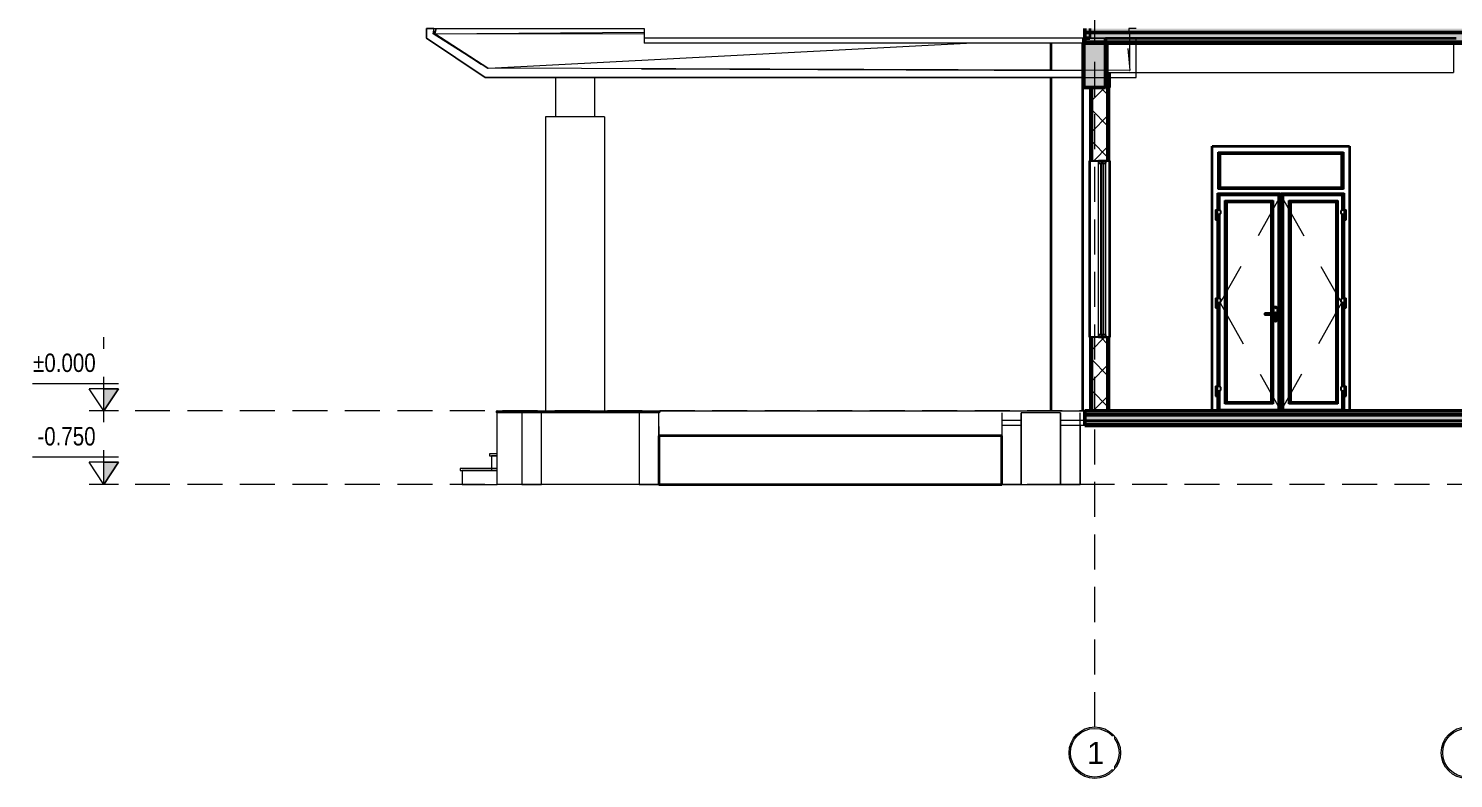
# Model space of a CAD drawing. Header units: millimetres. Extents: x -10459 to 43935, y -3751 to 20306.
# Drawn here: x -10336 to 4212, y -3751 to 3900 of the extents above; entities that cross this region are included whole.
import ezdxf

# ---------------------------------------------------------------- set-up
doc = ezdxf.new("R2010")
doc.units = ezdxf.units.MM
doc.linetypes.add('Centre', pattern=[2381.25, 476.25, -357.1875, 1190.625, -357.1875])
doc.linetypes.add('Hidden', pattern=[535.78125, 357.1875, -178.59375])
for name, color, linetype, lineweight in [('A-DOOR', 31, 'Continuous', 25), ('A-FLOR', 192, 'Continuous', 18), ('A-FLOR-LEVL', 51, 'Continuous', 9), ('A-FLOR-MCUT', 51, 'Continuous', 50), ('A-FLOR-PATT', 8, 'Continuous', 50), ('A-GENM', 13, 'Continuous', 18), ('A-GLAZ', 151, 'Continuous', 25), ('A-WALL', 113, 'Continuous', 35), ('A-WALL-PATT', 111, 'Continuous', 25), ('G-IMPT', 8, 'Continuous', 18), ('S-BEAM', 12, 'Continuous', 18), ('S-COLS', 52, 'Continuous', 35), ('S-FNDN', 32, 'Continuous', 18), ('S-GRID', 1, 'Continuous', 9), ('S-GRID-IDEN', 1, 'Continuous', 9)]:
    doc.layers.add(name, color=color, linetype=linetype, lineweight=lineweight)
doc.styles.add('Arial', font='arial.ttf', dxfattribs={"width": 0.8, "height": 187.5})
doc.styles.add('Arial_1', font='arial.ttf', dxfattribs={"height": 225})
pattern_1 = [(0, (3970.77, 5345.385), (304.8, 76.2), [25.146, -203.454, 25.146, -203.454, -1219.2]), (0, (3970.77, 5345.385), (304.8, 76.2), [-457.2, 25.146, -432.054, 25.146, -203.454, -533.4]), (0, (3970.77, 5345.385), (304.8, 76.2), [-1143, 25.146, -127.254, 25.146, -355.854]), (120, (4085.07, 5383.485), (-218.3911, 225.8645), [25.146, -203.454, 25.146, -203.454, -1219.2]), (120, (4085.07, 5383.485), (-218.3911, 225.8645), [-457.2, 25.146, -432.054, 25.146, -203.454, -533.4]), (120, (4085.07, 5383.485), (-218.3911, 225.8645), [-1143, 25.146, -127.254, 25.146, -355.854]), (240, (4123.17, 5535.885), (-86.4089, -302.0645), [25.146, -203.454, 25.146, -203.454, -1219.2]), (240, (4123.17, 5535.885), (-86.4089, -302.0645), [-457.2, 25.146, -432.054, 25.146, -203.454, -533.4]), (240, (4123.17, 5535.885), (-86.4089, -302.0645), [-1143, 25.146, -127.254, 25.146, -355.854])]

# ---------------------------------------------------------------- blocks, each defined once
blk = doc.blocks.new('CỬA 2 CÁNH EROWINDOW_có ô chết_ - D2_1400x2200-2413861-MẶT CẮT 1-1')
at = {"layer": 'A-DOOR'}
for p, q in [((1811, 2639), (3089, 2639)), ((1811, 2261), (1811, 2639)), ((1811, 2261), (1811, 2639)), ((1811, 2639), (3089, 2639)), ((1821, 2629), (1831, 2619)), ((1821, 2629), (1821, 2271)), ((3079, 2629), (1821, 2629)), ((3069, 2619), (1831, 2619)), ((1831, 2619), (1831, 2281)), ((3079, 2629), (3069, 2619)), ((3069, 2281), (3069, 2619)), ((3079, 2271), (3079, 2629)), ((3089, 2639), (3089, 2261)), ((3089, 2639), (3089, 2261)), ((1813, 2210), (1803, 2220)), ((1803, 2050), (1803, 2220)), ((1803, 2220), (2446, 2220)), ((3089, 2261), (1811, 2261)), ((3089, 2261), (1811, 2261)), ((2436, 2210), (1813, 2210)), ((1813, 2050), (1813, 2210)), ((1821, 2271), (1831, 2281)), ((1821, 2271), (3079, 2271)), ((1823, 2050), (1823, 2200)), ((1823, 2200), (2426, 2200)), ((2426, 2200), (1823, 2200)), ((1823, 2200), (1823, 2050)), ((1831, 2281), (3069, 2281)), ((2426, 2200), (2426, 15)), ((2426, 15), (2426, 2200)), ((2436, 2210), (2446, 2220)), ((2436, 15), (2436, 2210)), ((2446, 2220), (2446, 15)), ((2446, 2200), (2454, 2200)), ((2446, 2200), (2454, 2200)), ((2464, 2210), (2454, 2220)), ((2454, 15), (2454, 2220)), ((2454, 2220), (3097, 2220)), ((3087, 2210), (2464, 2210)), ((2464, 15), (2464, 2210)), ((2474, 15), (2474, 2200)), ((2474, 2200), (3077, 2200)), ((2474, 2200), (2474, 15)), ((3077, 2200), (2474, 2200)), ((3069, 2281), (3079, 2271)), ((3077, 2200), (3077, 2050)), ((3077, 2050), (3077, 2200)), ((3087, 2210), (3097, 2220)), ((3087, 2050), (3087, 2210)), ((3097, 2220), (3097, 2050)), ((1783, 2050), (1823, 2050)), ((1783, 2050), (1783, 2002)), ((1803, 2002), (1803, 2050)), ((1833, 2040), (1833, 2012)), ((1879, 2144), (2370, 2144)), ((1879, 71), (1879, 2144)), ((1879, 71), (1879, 2144)), ((1879, 2144), (2370, 2144)), ((1889, 2134), (1899, 2124)), ((2360, 2134), (1889, 2134)), ((1889, 2134), (1889, 81)), ((2350, 2124), (1899, 2124)), ((1899, 2124), (1899, 91)), ((2350, 2124), (2360, 2134)), ((2350, 995), (2350, 2124)), ((2360, 995), (2360, 2134)), ((2370, 2144), (2370, 1000)), ((2370, 2144), (2370, 1000)), ((2530, 2144), (3033, 2144)), ((2530, 71), (2530, 2144)), ((2530, 2144), (3033, 2144)), ((2530, 71), (2530, 2144)), ((2540, 2134), (2550, 2124)), ((3023, 2134), (2540, 2134)), ((2540, 2134), (2540, 81)), ((3013, 2124), (2550, 2124)), ((2550, 2124), (2550, 91)), ((3013, 2124), (3023, 2134)), ((3013, 91), (3013, 2124)), ((3023, 81), (3023, 2134)), ((3033, 2144), (3033, 71)), ((3033, 2144), (3033, 71)), ((3067, 2012), (3067, 2040)), ((3077, 2050), (3117, 2050)), ((3097, 2050), (3097, 2002)), ((3117, 2002), (3117, 2050)), ((1823, 2002), (1783, 2002)), ((1783, 1998), (1783, 1950)), ((1783, 1998), (1803, 1998)), ((1783, 1950), (1803, 1950)), ((1785, 2002), (1785, 1998)), ((1800, 1998), (1800, 2002)), ((1803, 1150), (1803, 2002)), ((1803, 1950), (1803, 1998)), ((1813, 1150), (1813, 2002)), ((1823, 1150), (1823, 2002)), ((1823, 2002), (1823, 1150)), ((3117, 2002), (3077, 2002)), ((3077, 2002), (3077, 1150)), ((3077, 1150), (3077, 2002)), ((3087, 1150), (3087, 2002)), ((3097, 2002), (3097, 1150)), ((3097, 1998), (3097, 1950)), ((3097, 1998), (3117, 1998)), ((3097, 1950), (3117, 1950)), ((3099, 2002), (3099, 1998)), ((3114, 1998), (3114, 2002)), ((3117, 1950), (3117, 1998)), ((1783, 1150), (1823, 1150)), ((1783, 1150), (1783, 1102)), ((1823, 1102), (1783, 1102)), ((1783, 1098), (1783, 1050)), ((1783, 1098), (1803, 1098)), ((1783, 1050), (1803, 1050)), ((1785, 1102), (1785, 1098)), ((1800, 1098), (1800, 1102)), ((1803, 1102), (1803, 1150)), ((1803, 250), (1803, 1102)), ((1803, 1050), (1803, 1098)), ((1813, 250), (1813, 1102)), ((1823, 250), (1823, 1102)), ((1823, 1102), (1823, 250)), ((1833, 1140), (1833, 1112)), ((2376, 1042), (2376, 1000)), ((2416, 932), (2416, 1042)), ((3067, 1112), (3067, 1140)), ((3077, 1150), (3117, 1150)), ((3117, 1102), (3077, 1102)), ((3077, 1102), (3077, 250)), ((3077, 250), (3077, 1102)), ((3087, 250), (3087, 1102)), ((3097, 1150), (3097, 1102)), ((3097, 1102), (3097, 250)), ((3097, 1098), (3097, 1050)), ((3097, 1098), (3117, 1098)), ((3097, 1050), (3117, 1050)), ((3099, 1102), (3099, 1098)), ((3114, 1098), (3114, 1102)), ((3117, 1102), (3117, 1150)), ((3117, 1050), (3117, 1098)), ((2360, 995), (2290, 995)), ((2361, 991), (2290, 991)), ((2290, 983), (2361, 983)), ((2290, 979), (2360, 979)), ((2350, 91), (2350, 979)), ((2370, 1000), (2360, 995)), ((2360, 979), (2370, 974)), ((2360, 81), (2360, 979)), ((2371, 996), (2361, 991)), ((2361, 983), (2371, 978)), ((2396, 1000), (2370, 1000)), ((2370, 974), (2396, 974)), ((2370, 974), (2370, 71)), ((2370, 974), (2370, 71)), ((2396, 996), (2371, 996)), ((2371, 978), (2396, 978)), ((2376, 974), (2376, 932)), ((2391, 947), (2391, 958)), ((2393, 960), (2398, 960)), ((2393, 940), (2393, 945)), ((2393, 945), (2393, 940)), ((2398, 945), (2398, 940)), ((2398, 940), (2398, 945)), ((2400, 958), (2400, 947)), ((1783, 250), (1823, 250)), ((1783, 250), (1783, 202)), ((1823, 202), (1783, 202)), ((1783, 198), (1783, 150)), ((1783, 198), (1803, 198)), ((1783, 150), (1803, 150)), ((1785, 202), (1785, 198)), ((1800, 198), (1800, 202)), ((1803, 202), (1803, 250)), ((1803, 15), (1803, 202)), ((1803, 150), (1803, 198)), ((1813, 15), (1813, 202)), ((1823, 15), (1823, 202)), ((1823, 202), (1823, 15)), ((1833, 240), (1833, 212)), ((3067, 212), (3067, 240)), ((3077, 250), (3117, 250)), ((3117, 202), (3077, 202)), ((3077, 202), (3077, 15)), ((3077, 15), (3077, 202)), ((3087, 15), (3087, 202)), ((3097, 250), (3097, 202)), ((3097, 202), (3097, 15)), ((3097, 198), (3097, 150)), ((3097, 198), (3117, 198)), ((3097, 150), (3117, 150)), ((3099, 202), (3099, 198)), ((3114, 198), (3114, 202)), ((3117, 202), (3117, 250)), ((3117, 150), (3117, 198)), ((1813, 15), (1803, 15)), ((1811, 0), (1811, 15)), ((1823, 15), (1813, 15)), ((1823, 15), (2426, 15)), ((1831, 0), (1831, 15)), ((2370, 71), (1879, 71)), ((2370, 71), (1879, 71)), ((1889, 81), (1899, 91)), ((1889, 81), (2360, 81)), ((1899, 91), (2350, 91)), ((2360, 81), (2350, 91)), ((2426, 15), (2436, 15)), ((2446, 15), (2436, 15)), ((2454, 15), (2446, 15)), ((2464, 15), (2454, 15)), ((2474, 15), (2464, 15)), ((2474, 15), (3077, 15)), ((3033, 71), (2530, 71)), ((3033, 71), (2530, 71)), ((2540, 81), (2550, 91)), ((2540, 81), (3023, 81)), ((2550, 91), (3013, 91)), ((3023, 81), (3013, 91)), ((3069, 0), (3069, 15)), ((3077, 15), (3087, 15)), ((3097, 15), (3087, 15)), ((3089, 15), (3089, 0))]:
    blk.add_line(p, q, dxfattribs=at)
at = {"layer": 'A-DOOR', "linetype": 'Centre', "lineweight": 18}
for p, q in [((2450, 2200), (1831, 1100)), ((2450, 2200), (3069, 1100)), ((1831, 1100), (2450, 0)), ((3069, 1100), (2450, 0))]:
    blk.add_line(p, q, dxfattribs=at)
at = {"layer": 'A-DOOR', "flags": 128}
for points in [[(2290, 995), (2290, 995), (2289, 995), (2289, 995), (2289, 995), (2288, 995), (2288, 995), (2288, 995), (2287, 994), (2287, 994), (2287, 994), (2287, 994), (2286, 994), (2286, 994), (2286, 994), (2285, 993), (2285, 993), (2285, 993), (2285, 993), (2284, 993), (2284, 992), (2284, 992), (2284, 992), (2284, 992), (2283, 991), (2283, 991), (2283, 991), (2283, 991), (2283, 990), (2283, 990), (2282, 990), (2282, 989), (2282, 989), (2282, 989), (2282, 989), (2282, 988), (2282, 988), (2282, 988), (2282, 987), (2282, 987), (2282, 987), (2282, 986), (2282, 986), (2282, 986), (2282, 985), (2282, 985), (2282, 985), (2282, 984), (2282, 984), (2283, 984), (2283, 984), (2283, 983), (2283, 983), (2283, 983), (2283, 982), (2283, 982), (2284, 982), (2284, 982), (2284, 981), (2284, 981), (2285, 981), (2285, 981), (2285, 981), (2285, 980), (2286, 980), (2286, 980), (2286, 980), (2286, 980), (2287, 980), (2287, 979), (2287, 979), (2288, 979), (2288, 979), (2288, 979), (2288, 979), (2289, 979), (2289, 979), (2289, 979), (2290, 979), (2290, 979)], [(2396, 974), (2396, 974), (2397, 974), (2397, 974), (2398, 974), (2399, 974), (2399, 974), (2400, 974), (2400, 975), (2400, 975), (2401, 975), (2401, 975), (2402, 975), (2402, 976), (2403, 976), (2403, 976), (2404, 976), (2404, 977), (2404, 977), (2405, 977), (2405, 978), (2406, 978), (2406, 979), (2406, 979), (2407, 979), (2407, 980), (2407, 980), (2407, 981), (2408, 981), (2408, 982), (2408, 982), (2408, 983), (2408, 983), (2409, 984), (2409, 984), (2409, 985), (2409, 985), (2409, 986), (2409, 986), (2409, 987), (2409, 987), (2409, 988), (2409, 988), (2409, 989), (2409, 989), (2409, 990), (2408, 990), (2408, 991), (2408, 991), (2408, 992), (2408, 992), (2408, 993), (2407, 993), (2407, 994), (2407, 994), (2406, 995), (2406, 995), (2406, 995), (2405, 996), (2405, 996), (2405, 996), (2404, 997), (2404, 997), (2403, 997), (2403, 998), (2403, 998), (2402, 998), (2402, 998), (2401, 999), (2401, 999), (2400, 999), (2400, 999), (2399, 999), (2399, 1000), (2398, 1000), (2398, 1000), (2397, 1000), (2397, 1000), (2396, 1000), (2396, 1000)]]:
    blk.add_lwpolyline(points, dxfattribs=at)
at = {"layer": 'A-DOOR'}
for centre, radius, start, end in [((1823, 2040), 10, 360, 90), ((1823, 2040), 10, 30, 90), ((3077, 2040), 10, 90, 180), ((3077, 2040), 10, 150, 180), ((1823, 2012), 10, 270, 0), ((1823, 2012), 10, 270, 300), ((1823, 2012), 10, 315, 345), ((3077, 2012), 10, 180, 270), ((3077, 2012), 10, 195, 225), ((1823, 1140), 10, 0, 90), ((1823, 1140), 10, 30, 90), ((1823, 1112), 10, 270, 0), ((1823, 1112), 10, 270, 300), ((1823, 1112), 10, 315, 345), ((2396, 1042), 20, 0, 180), ((2396, 1050), 3, 360, 180), ((2396, 1050), 3, 180, 360), ((3077, 1140), 10, 90, 180), ((3077, 1140), 10, 150, 180), ((3077, 1112), 10, 180, 270), ((3077, 1112), 10, 195, 225), ((2290, 987), 3.66, 90, 270), ((2396, 932), 20, 180, 360), ((2396, 987), 15, 360, 120.3216), ((2396, 987), 15, 239.6784, 0), ((2396, 987), 15, 105, 110.0431), ((2396, 987), 15, 249.9569, 255), ((2393, 958), 2.04, 90, 180), ((2393, 947), 1.99, 180, 268.9596), ((2393, 947), 1.99, 224.4798, 268.9596), ((2396, 987), 3.02, 0, 180), ((2396, 987), 3.02, 135, 150), ((2396, 987), 3.02, 180, 0), ((2396, 987), 3.02, 210, 225), ((2396, 940), 2.5, 180, 0), ((2396, 925), 3, 0, 180), ((2396, 925), 3, 180, 0), ((2396, 987), 15, 90, 95.2302), ((2396, 987), 15, 264.7698, 270), ((2396, 987), 8.66, 270, 90), ((2396, 987), 15, 75, 80.3895), ((2396, 987), 15, 279.6105, 285), ((2398, 958), 2.04, 0, 90), ((2398, 947), 1.99, 271.0404, 0), ((2398, 947), 1.99, 271.0404, 315.5202), ((2396, 987), 15, 60, 65.5028), ((2396, 987), 15, 294.4972, 300), ((2396, 987), 15, 45, 50.5307), ((2396, 987), 15, 309.4693, 315), ((1823, 240), 10, 0, 90), ((1823, 240), 10, 30, 90), ((1823, 212), 10, 270, 0), ((1823, 212), 10, 270, 300), ((1823, 212), 10, 315, 345), ((3077, 240), 10, 90, 180), ((3077, 240), 10, 150, 180), ((3077, 212), 10, 180, 270), ((3077, 212), 10, 195, 225)]:
    blk.add_arc(centre, radius, start, end, dxfattribs=at)
for points in [[(2361, 991), (2361, 991), (2361, 992), (2361, 993), (2360, 994), (2360, 995), (2360, 995)], [(2361, 983), (2361, 983), (2361, 982), (2361, 981), (2360, 979), (2360, 979), (2360, 979)], [(2371, 996), (2371, 996), (2371, 997), (2371, 998), (2370, 999), (2370, 1000), (2370, 1000)], [(2371, 978), (2371, 978), (2371, 977), (2371, 976), (2370, 974), (2370, 974), (2370, 974)]]:
    blk.add_open_spline(points, degree=3, knots=[0, 0, 0, 0, 0.166667, 0.333333, 0.666667, 1, 1, 1, 1], dxfattribs=at)
blk = doc.blocks.new('M_Concrete-Rectangular-Column - COT250X400-2391830-MẶT CẮT 1-1')
at = {"layer": 'S-COLS'}
for p, q in [((425, 3750), (425, 3475)), ((675, 3750), (675, 3474)), ((425, 3473), (425, 0)), ((675, 3472), (675, 3300))]:
    blk.add_line(p, q, dxfattribs=at)
blk = doc.blocks.new('CUA SO 2 CANH NHOM KINH O O THOANG - S1_1500x1800-2404854-MẶT CẮT 1-1')
at = {"layer": 'A-GLAZ'}
for p, q in [((587, 2550), (587, 2525)), ((663, 2550), (587, 2550)), ((587, 2525), (663, 2525)), ((612.5, 2525), (612.5, 775)), ((637.5, 2525), (612.5, 2525)), ((637.5, 775), (637.5, 2525)), ((663, 2525), (663, 2550)), ((587, 775), (587, 750)), ((663, 775), (587, 775)), ((587, 750), (663, 750)), ((612.5, 775), (637.5, 775)), ((663, 750), (663, 775))]:
    blk.add_line(p, q, dxfattribs=at)
at = {"layer": 'A-GLAZ', "lineweight": 18}
for p, q in [((587, 775), (587, 2525)), ((663, 775), (663, 2525))]:
    blk.add_line(p, q, dxfattribs=at)
blk = doc.blocks.new('Mat_Tien_3dsMax - Sync_3dsMax_To_Revit-2401403-MẶT CẮT 1-1')
at = {"layer": 'A-GENM'}
for p, q in [((-6197, 3900), (-6274, 3900)), ((-6274, 3900), (-6274, 3800)), ((-6274, 3800), (-5674, 3400)), ((-6205, 3845), (-6199, 3888)), ((-5716, 3538), (-6205, 3845)), ((-6199, 3888), (-6197, 3900)), ((897, 3900), (897, 3878)), ((974, 3900), (897, 3900)), ((897, 3878), (904, 3829)), ((904, 3829), (905, 3513)), ((974, 3450), (974, 3800)), ((-5651, 3495), (-5716, 3538)), ((116, 3476), (-5651, 3495)), ((905, 3513), (909, 3473)), ((-5674, 3400), (974, 3400)), ((909, 3473), (116, 3476)), ((974, 3400), (974, 3450)), ((-5300, -20), (-5300, -750)), ((-5100, -750), (-5100, -20)), ((-4100, -20), (-4100, -750)), ((-3900, -750), (-3900, -20)), ((-400, -20), (-400, -750)), ((-200, -750), (-200, -20)), ((200, -20), (200, -750)), ((400, -750), (400, -20)), ((-5300, -750), (-5156, -750)), ((-5156, -750), (-5100, -750)), ((-4100, -750), (-3965, -750)), ((-3965, -750), (-3900, -750)), ((-400, -750), (-258, -750)), ((-258, -750), (-200, -750)), ((200, -750), (256, -750)), ((256, -750), (400, -750))]:
    blk.add_line(p, q, dxfattribs=at)
at = {"layer": 'A-GENM', "lineweight": 35}
for p, q in [((-400, -256), (-3900, -256)), ((-3900, -256), (-3900, -750)), ((-400, -750), (-400, -256)), ((-3900, -750), (-400, -750))]:
    blk.add_line(p, q, dxfattribs=at)
at = {"layer": 'G-IMPT'}
for p, q in [((-6274, 3800), (-6274, 3900)), ((-6274, 3900), (-6197, 3900)), ((-6274, 3900), (-6197, 3900)), ((-6274, 3900), (-6274, 3800)), ((-5674, 3400), (-6274, 3800)), ((-6274, 3800), (-5674, 3400)), ((-6186, 3847), (-6205, 3845)), ((-6186, 3847), (-6199, 3888)), ((-6197, 3900), (-6174, 3900)), ((-6174, 3900), (-6186, 3847)), ((-6186, 3847), (-6174, 3900)), ((-6186, 3847), (-5645, 3496)), ((-6186, 3847), (-5716, 3538)), ((-5645, 3496), (-6186, 3847)), ((-6183, 3845), (-4050, 3862)), ((-4050, 3843), (-6182, 3845)), ((-6174, 3900), (-4050, 3900)), ((-5637, 3496), (-760, 3750)), ((886, 3697), (905, 3513)), ((-5651, 3495), (-5645, 3496)), ((-4956, 3400), (-5674, 3400)), ((-5674, 3400), (-4956, 3400)), ((-4556, 3400), (-4956, 3400)), ((-4956, 3400), (-4956, 3000)), ((-4556, 3400), (-4556, 3000)), ((425, 3400), (-4556, 3400)), ((-4556, 3400), (425, 3400)), ((-4078, 3490), (425, 3473)), ((425, 3473), (-4078, 3490)), ((675, 3472), (688, 3472)), ((688, 3472), (675, 3472)), ((700, 3400), (675, 3400)), ((675, 3400), (700, 3400)), ((906, 3471), (909, 3473)), ((-4456, 3000), (-5056, 3000)), ((-5056, 3000), (-5056, 0)), ((-4456, 3000), (-4456, 0)), ((-5554, -1), (-5550, 0)), ((-5554, -1), (-5550, 0)), ((-5550, 0), (-5554, -1)), ((-5550, 0), (-5554, -1)), ((-5550, 0), (-3900, 0)), ((-5550, -1), (-5550, 0)), ((-3900, -1), (-3900, 0)), ((-3900, 0), (-3896, -1)), ((-5560, -10), (-5559, -6)), ((-5560, -10), (-5559, -6)), ((-5560, -10), (-5559, -7)), ((-5559, -7), (-5560, -10)), ((-5560, -10), (-5559, -7)), ((-5559, -7), (-5560, -10)), ((-5560, -10), (-5559, -10)), ((-5559, -10), (-5560, -10)), ((-5560, -10), (-5559, -14)), ((-5559, -13), (-5560, -10)), ((-5560, -10), (-5559, -13)), ((-5559, -14), (-5560, -10)), ((-5559, -10), (-5560, -10)), ((-5560, -10), (-5559, -10)), ((-5560, -10), (-5559, -13)), ((-5559, -13), (-5560, -10)), ((-5559, -6), (-5558, -3)), ((-5559, -6), (-5558, -3)), ((-5559, -6), (-5557, -3)), ((-5557, -3), (-5559, -6)), ((-5559, -6), (-5557, -3)), ((-5557, -3), (-5559, -6)), ((-5559, -6), (-5557, -3)), ((-5559, -6), (-5556, -4)), ((-5559, -6), (-5559, -6)), ((-5559, -6), (-5559, -6)), ((-5559, -6), (-5559, -6)), ((-5559, -6), (-5559, -6)), ((-5559, -10), (-5559, -6)), ((-5559, -6), (-5557, -7)), ((-5559, -10), (-5557, -7)), ((-5559, -14), (-5559, -10)), ((-5557, -13), (-5559, -10)), ((-5558, -10), (-5559, -10)), ((-5559, -14), (-5557, -13)), ((-5559, -14), (-5559, -14)), ((-5559, -14), (-5557, -17)), ((-5559, -14), (-5559, -14)), ((-5559, -14), (-5558, -18)), ((-5559, -14), (-5557, -17)), ((-5559, -14), (-5559, -14)), ((-5558, -18), (-5559, -14)), ((-5559, -14), (-5559, -14)), ((-5557, -17), (-5559, -14)), ((-5559, -14), (-5557, -17)), ((-5557, -17), (-5559, -14)), ((-5559, -14), (-5556, -16)), ((-5558, -3), (-5554, -1)), ((-5558, -3), (-5554, -1)), ((-5557, -3), (-5558, -3)), ((-5558, -3), (-5557, -3)), ((-5557, -3), (-5558, -3)), ((-5558, -3), (-5557, -3)), ((-5558, -10), (-5557, -7)), ((-5557, -13), (-5558, -10)), ((-5558, -10), (-5554, -10)), ((-5558, -18), (-5557, -17)), ((-5558, -18), (-5554, -19)), ((-5557, -17), (-5558, -18)), ((-5557, -17), (-5558, -18)), ((-5558, -18), (-5557, -17)), ((-5554, -19), (-5558, -18)), ((-5557, -3), (-5554, -1)), ((-5554, -1), (-5557, -3)), ((-5557, -3), (-5554, -1)), ((-5554, -1), (-5557, -3)), ((-5554, -1), (-5557, -3)), ((-5557, -3), (-5556, -4)), ((-5557, -7), (-5556, -4)), ((-5557, -7), (-5554, -6)), ((-5554, -10), (-5557, -7)), ((-5554, -10), (-5557, -13)), ((-5556, -16), (-5557, -13)), ((-5554, -14), (-5557, -13)), ((-5557, -17), (-5556, -16)), ((-5554, -19), (-5557, -17)), ((-5557, -17), (-5554, -19)), ((-5557, -17), (-5554, -19)), ((-5554, -19), (-5557, -17)), ((-5557, -17), (-5554, -19)), ((-5556, -4), (-5554, -1)), ((-5556, -4), (-5553, -3)), ((-5556, -4), (-5554, -6)), ((-5556, -16), (-5554, -14)), ((-5554, -19), (-5556, -16)), ((-5556, -16), (-5553, -17)), ((-5554, -1), (-5550, 0)), ((-5554, -1), (-5550, 0)), ((-5554, -1), (-5554, -1)), ((-5554, -1), (-5554, -1)), ((-5554, -1), (-5554, -1)), ((-5553, -3), (-5554, -1)), ((-5554, -1), (-5554, -1)), ((-5550, -1), (-5554, -1)), ((-5554, -6), (-5553, -3)), ((-5554, -6), (-5550, -6)), ((-5554, -10), (-5554, -6)), ((-5550, -10), (-5554, -6)), ((-5554, -10), (-5550, -10)), ((-5554, -14), (-5554, -10)), ((-5554, -14), (-5550, -10)), ((-5553, -17), (-5554, -14)), ((-5550, -14), (-5554, -14)), ((-5554, -19), (-5553, -17)), ((-5554, -19), (-5554, -19)), ((-5554, -19), (-5550, -20)), ((-5550, -20), (-5554, -19)), ((-5554, -19), (-5554, -19)), ((-5554, -19), (-5550, -20)), ((-5550, -20), (-5554, -19)), ((-5554, -19), (-5554, -19)), ((-5554, -19), (-5554, -19)), ((-5554, -19), (-5550, -20)), ((-5550, -20), (-5554, -19)), ((-5550, -19), (-5554, -19)), ((-5553, -3), (-5550, -1)), ((-5550, -3), (-5553, -3)), ((-5550, -6), (-5553, -3)), ((-5553, -17), (-5550, -14)), ((-5550, -19), (-5553, -17)), ((-5550, -18), (-5553, -17)), ((-5550, -3), (-5550, -1)), ((-5550, -1), (-3900, -1)), ((-5550, -3), (-3900, -3)), ((-5550, -6), (-5550, -3)), ((-5550, -10), (-5550, -6)), ((-3900, -6), (-5550, -6)), ((-5550, -10), (-3900, -10)), ((-5550, -14), (-5550, -10)), ((-5550, -18), (-5550, -14)), ((-5550, -14), (-3900, -14)), ((-5550, -19), (-5550, -18)), ((-3900, -18), (-5550, -18)), ((-5550, -20), (-5550, -19)), ((-3900, -19), (-5550, -19)), ((-3900, -20), (-5550, -20)), ((-5550, -750), (-5550, -20)), ((-3900, -20), (-5550, -20)), ((-3900, 0), (-3896, -1)), ((-3900, -3), (-3900, -1)), ((-3900, -1), (-3896, -1)), ((-3897, -3), (-3900, -1)), ((-3900, -6), (-3900, -3)), ((-3900, -3), (-3897, -3)), ((-3900, -6), (-3897, -3)), ((-3900, -10), (-3900, -6)), ((-3900, -10), (-3896, -6)), ((-3900, -6), (-3896, -6)), ((-3900, -14), (-3900, -10)), ((-3896, -14), (-3900, -10)), ((-3900, -10), (-3896, -10)), ((-3900, -18), (-3900, -14)), ((-3900, -14), (-3896, -14)), ((-3897, -17), (-3900, -14)), ((-3900, -19), (-3897, -17)), ((-3900, -18), (-3897, -17)), ((-3900, -19), (-3900, -18)), ((-3900, -20), (-3900, -19)), ((-3896, -19), (-3900, -20)), ((-3896, -19), (-3900, -19)), ((-3900, -20), (-3896, -19)), ((-3900, -159), (-3900, -20)), ((-3897, -3), (-3896, -1)), ((-3897, -3), (-3894, -4)), ((-3897, -3), (-3896, -6)), ((-3897, -17), (-3896, -14)), ((-3897, -17), (-3894, -16)), ((-3896, -19), (-3897, -17)), ((-3896, -1), (-3896, -1)), ((-3896, -1), (-3893, -3)), ((-3896, -1), (-3893, -3)), ((-3896, -1), (-3893, -3)), ((-3896, -1), (-3894, -4)), ((-3896, -6), (-3894, -4)), ((-3896, -6), (-3893, -7)), ((-3896, -10), (-3896, -6)), ((-3896, -10), (-3893, -7)), ((-3896, -14), (-3896, -10)), ((-3893, -13), (-3896, -10)), ((-3893, -10), (-3896, -10)), ((-3896, -14), (-3893, -13)), ((-3896, -14), (-3894, -16)), ((-3896, -19), (-3894, -16)), ((-3893, -17), (-3896, -19)), ((-3893, -17), (-3896, -19)), ((-3893, -18), (-3896, -19)), ((-3896, -19), (-3896, -19)), ((-3894, -4), (-3893, -3)), ((-3894, -4), (-3891, -6)), ((-3893, -7), (-3894, -4)), ((-3894, -16), (-3893, -13)), ((-3894, -16), (-3891, -14)), ((-3893, -17), (-3894, -16)), ((-3893, -3), (-3893, -3)), ((-3893, -3), (-3891, -6)), ((-3893, -3), (-3891, -6)), ((-3893, -3), (-3891, -6)), ((-3893, -7), (-3891, -6)), ((-3893, -7), (-3891, -10)), ((-3893, -10), (-3893, -7)), ((-3893, -13), (-3893, -10)), ((-3893, -10), (-3891, -10)), ((-3891, -10), (-3893, -13)), ((-3893, -13), (-3891, -14)), ((-3891, -14), (-3893, -18)), ((-3891, -14), (-3893, -17)), ((-3893, -17), (-3891, -14)), ((-3893, -18), (-3893, -17)), ((-3891, -6), (-3890, -10)), ((-3891, -6), (-3891, -6)), ((-3891, -6), (-3890, -10)), ((-3891, -10), (-3891, -6)), ((-3890, -10), (-3891, -14)), ((-3891, -10), (-3890, -10)), ((-3891, -14), (-3891, -10)), ((-3890, -10), (-3891, -14)), ((-3891, -14), (-3891, -14)), ((-400, -26), (-400, -256)), ((200, -20), (-200, -20)), ((-200, -20), (-200, -750)), ((200, -750), (200, -20)), ((-3900, -159), (-3900, -256)), ((-400, -150), (-400, -750)), ((400, -150), (400, -750)), ((400, -750), (400, -150)), ((-5550, -440), (-5629, -440)), ((-5629, -440), (-5629, -460)), ((-5629, -460), (-5609, -460)), ((-5550, -460), (-5609, -460)), ((-5609, -460), (-5609, -610)), ((-5609, -460), (-5550, -460)), ((-5550, -460), (-5609, -460)), ((-5550, -590), (-5929, -590)), ((-5929, -590), (-5929, -610)), ((-5929, -610), (-5909, -610)), ((-5909, -610), (-5909, -750)), ((-5550, -610), (-5609, -610)), ((-5609, -610), (-5550, -610)), ((-5550, -610), (-5609, -610)), ((-5609, -610), (-5550, -610)), ((-5550, -610), (-5609, -610)), ((-5909, -750), (-5550, -750)), ((-3900, -750), (-5550, -750)), ((-200, -750), (-400, -750)), ((-400, -750), (-200, -750)), ((-200, -750), (200, -750)), ((400, -750), (200, -750)), ((200, -750), (400, -750))]:
    blk.add_line(p, q, dxfattribs=at)
at = {"layer": 'G-IMPT', "flags": 128}
for points in [[(-5609, -610), (-5684, -610), (-5759, -610), (-5834, -610), (-5909, -610)], [(-5909, -610), (-5834, -610), (-5759, -610), (-5684, -610), (-5609, -610)], [(-5609, -610), (-5684, -610), (-5759, -610), (-5834, -610), (-5909, -610)]]:
    blk.add_lwpolyline(points, dxfattribs=at)
blk = doc.blocks.new('Mat_Tien_3dsMax - Mat_Tien_3dsMax-2387879-MẶT CẮT 1-1')
blk.add_blockref('Mat_Tien_3dsMax - Sync_3dsMax_To_Revit-2401403-MẶT CẮT 1-1', (0, 0))
blk = doc.blocks.new('Level - _-000-1742762-MẶT CẮT 1-1')
at = {"layer": 'A-FLOR-LEVL'}
blk.add_hatch(color=256, dxfattribs=at).paths.add_polyline_path([(37186, 225), (37186, 0), (37036, 225)])
for p, q in [((37186, 0), (37186, 750)), ((37036, 277), (37915, 277)), ((37186, 0), (37036, 225)), ((37036, 225), (37336, 225)), ((37186, 225), (37036, 225)), ((37036, 225), (37186, 0)), ((37186, 0), (37336, 225)), ((37186, 0), (37186, 225)), ((37036, 0), (37336, 0))]:
    blk.add_line(p, q, dxfattribs=at)
blk = doc.blocks.new('Level - 000_-1742766-MẶT CẮT 1-1')
at = {"layer": 'A-FLOR-LEVL'}
blk.add_hatch(color=256, dxfattribs=at).paths.add_polyline_path([(37186, 4125), (37186, 3900), (37036, 4125)])
for p, q in [((37186, 3900), (37186, 4650)), ((37036, 4177), (37915, 4177)), ((37186, 3900), (37036, 4125)), ((37036, 4125), (37336, 4125)), ((37186, 4125), (37036, 4125)), ((37036, 4125), (37186, 3900)), ((37186, 3900), (37336, 4125)), ((37186, 3900), (37186, 4125)), ((37036, 3900), (37336, 3900))]:
    blk.add_line(p, q, dxfattribs=at)
blk = doc.blocks.new('Grid - TRUC  D1-102336-MẶT CẮT 1-1')
at = {"layer": 'S-GRID-IDEN'}
for radius in [263, 248]:
    blk.add_circle((550, -3488), radius, dxfattribs=at)

msp = doc.modelspace()

# ---------------------------------------------------------------- hatches: boundary and pattern name
at = {"layer": 'A-FLOR-PATT'}
for points in [[(37169, 3860), (37256, 3860), (37256, 3900), (450, 3900), (450, 3860), (37074, 3860)], [(37169, 3760), (37256, 3760), (37256, 3860), (450, 3860), (450, 3760), (36979, 3760)]]:
    msp.add_hatch(color=256, dxfattribs=at).paths.add_polyline_path(points)
at = {"layer": 'A-FLOR-PATT', "lineweight": 18}
msp.add_hatch(color=256, dxfattribs=at).paths.add_polyline_path([(37169, 3750), (37256, 3750), (37256, 3760), (450, 3760), (450, 3750), (36979, 3750)])
at = {"layer": 'A-FLOR-PATT'}
h = msp.add_hatch(color=256, dxfattribs=at)
h.paths.add_polyline_path([(15520, -40), (34650, -40), (34650, 0), (450, 0), (450, -40), (15140, -40)])
h.paths.add_polyline_path([(37256, -40), (37256, 0), (37050, 0), (37050, -40), (37169, -40)])
h = msp.add_hatch(color=256, dxfattribs=at)
h.paths.add_polyline_path([(450, -140), (34650, -140), (34650, -40), (450, -40), (450, -75)])
h.paths.add_polyline_path([(37050, -140), (37256, -140), (37256, -40), (37050, -40), (37050, -75)])
at = {"layer": 'A-FLOR-PATT', "lineweight": 18}
h = msp.add_hatch(color=256, dxfattribs=at)
h.paths.add_polyline_path([(19698, -150), (34650, -150), (34650, -140), (450, -140), (450, -150), (16660, -150)])
h.paths.add_polyline_path([(37050, -150), (37256, -150), (37256, -140), (37050, -140)])
at = {"layer": 'A-WALL-PATT', "lineweight": 18}
h = msp.add_hatch(dxfattribs=at)
h.set_pattern_fill('FP_1', color=256, style=0, pattern_type=2)
h.set_pattern_definition(pattern_1)
h.paths.add_polyline_path([(515, 0), (515, 750), (500, 750), (500, 0)])
h.paths.add_polyline_path([(515, 2550), (515, 3300), (500, 3300), (500, 2550)])
h = msp.add_hatch(dxfattribs=at)
h.set_pattern_fill('FP_2', color=256, style=0, pattern_type=2)
h.set_pattern_definition([(45, (3970.77, 5345.39), (-159.099, 159.099), []), (135, (3970.77, 5345.39), (-159.099, -159.099), [])])
h.paths.add_polyline_path([(518, 0), (685, 0), (685, 750), (515, 750), (515, 0)])
h.paths.add_polyline_path([(685, 2550), (685, 3300), (515, 3300), (515, 2550), (518, 2550)])
h = msp.add_hatch(dxfattribs=at)
h.set_pattern_fill('FP_1', color=256, style=0, pattern_type=2)
h.set_pattern_definition(pattern_1)
h.paths.add_polyline_path([(700, 0), (700, 750), (685, 750), (685, 0)])
h.paths.add_polyline_path([(685, 2550), (700, 2550), (700, 3300), (685, 3300), (685, 2694)])
at = {"layer": 'S-BEAM'}
msp.add_hatch(color=8, dxfattribs=at).paths.add_polyline_path([(660, 3300), (660, 3800), (440, 3800), (440, 3300), (500, 3300)])

# ---------------------------------------------------------------- linework, layer by layer
at = {"layer": 'A-FLOR'}
for p, q in [((-4050, 3900), (-4050, 3750)), ((440, 3750), (-4050, 3750)), ((-200, -150), (-400, -150)), ((450, -150), (200, -150))]:
    msp.add_line(p, q, dxfattribs=at)
at = {"layer": 'A-FLOR', "color": 7, "lineweight": 50}
for p, q in [((450, 3900), (450, 3750)), ((450, 3750), (37256, 3750)), ((34650, 0), (450, 0)), ((450, 0), (450, -150)), ((450, -150), (34650, -150))]:
    msp.add_line(p, q, dxfattribs=at)
at = {"layer": 'A-FLOR-LEVL', "linetype": 'Hidden'}
for p, q in [((37186, 0), (-9566, 0)), ((37186, -750), (-9566, -750))]:
    msp.add_line(p, q, dxfattribs=at)
at = {"layer": 'A-FLOR-MCUT'}
for p, q in [((37256, 3860), (450, 3860)), ((37256, 3760), (450, 3760)), ((34650, -40), (450, -40)), ((34650, -140), (450, -140))]:
    msp.add_line(p, q, dxfattribs=at)
at = {"layer": 'A-WALL'}
for p, q in [((100, 3750), (100, 3476)), ((100, 3400), (100, 0)), ((700, 3450), (700, 3300)), ((1750, 0), (1750, 2700)), ((1750, 2700), (3150, 2700)), ((3150, 2700), (3150, 0)), ((500, 750), (500, 2550)), ((700, 2550), (700, 750))]:
    msp.add_line(p, q, dxfattribs=at)
at = {"layer": 'A-WALL', "lineweight": 25}
for p, q in [((700, 3300), (500, 3300)), ((500, 3300), (500, 2550)), ((700, 2550), (700, 3300)), ((500, 2550), (700, 2550)), ((700, 750), (500, 750)), ((500, 750), (500, 0)), ((700, 0), (700, 750))]:
    msp.add_line(p, q, dxfattribs=at)
at = {"layer": 'A-WALL', "lineweight": 50}
for p, q in [((515, 3300), (515, 2550)), ((685, 3300), (685, 2550)), ((515, 750), (515, 0)), ((685, 750), (685, 0))]:
    msp.add_line(p, q, dxfattribs=at)
at = {"layer": 'S-BEAM', "lineweight": 50}
for p, q in [((500, 3800), (440, 3800)), ((440, 3800), (440, 3300)), ((660, 3300), (660, 3800)), ((440, 3300), (660, 3300))]:
    msp.add_line(p, q, dxfattribs=at)
at = {"layer": 'S-BEAM'}
for p, q in [((660, 3800), (500, 3800)), ((688, 3474), (688, 3750)), ((4212, 3750), (4212, 3450)), ((688, 3450), (688, 3472)), ((688, 3450), (4212, 3450))]:
    msp.add_line(p, q, dxfattribs=at)
at = {"layer": 'S-FNDN'}
for p, q in [((-4050, 3900), (-4050, 3800)), ((440, 3800), (-4050, 3800)), ((500, 3800), (660, 3800)), ((-3900, 0), (450, 0)), ((-200, -100), (-400, -100)), ((450, -100), (200, -100))]:
    msp.add_line(p, q, dxfattribs=at)
at = {"layer": 'S-FNDN', "lineweight": 35}
for p, q in [((500, 3900), (500, 3800)), ((660, 3800), (4240, 3800)), ((450, -100), (37256, -100))]:
    msp.add_line(p, q, dxfattribs=at)
at = {"layer": 'S-GRID', "linetype": 'Hidden'}
msp.add_line((550, -3226), (550, 20306), dxfattribs=at)

# ---------------------------------------------------------------- block references
at = {"layer": 'A-DOOR'}
msp.add_blockref('CỬA 2 CÁNH EROWINDOW_có ô chết_ - D2_1400x2200-2413861-MẶT CẮT 1-1', (0, 0), dxfattribs=at)
at = {"layer": 'A-FLOR-LEVL', "extrusion": (0, 0, -1)}
for name, p in [('Level - _-000-1742762-MẶT CẮT 1-1', (-27620, 0)), ('Level - 000_-1742766-MẶT CẮT 1-1', (-27620, -4650))]:
    msp.add_blockref(name, p, dxfattribs=at)
at = {"layer": 'A-GLAZ', "lineweight": 18}
msp.add_blockref('CUA SO 2 CANH NHOM KINH O O THOANG - S1_1500x1800-2404854-MẶT CẮT 1-1', (0, 0), dxfattribs=at)
at = {"layer": 'G-IMPT'}
msp.add_blockref('Mat_Tien_3dsMax - Mat_Tien_3dsMax-2387879-MẶT CẮT 1-1', (0, 0), dxfattribs=at)
at = {"layer": 'S-COLS'}
msp.add_blockref('M_Concrete-Rectangular-Column - COT250X400-2391830-MẶT CẮT 1-1', (0, 0), dxfattribs=at)
at = {"layer": 'S-GRID-IDEN'}
for p in [(0, 0), (3800, 0)]:
    msp.add_blockref('Grid - TRUC  D1-102336-MẶT CẮT 1-1', p, dxfattribs=at)

# ---------------------------------------------------------------- next in the draw order: texts
at = {"layer": 'A-FLOR-LEVL', "char_height": 187.5, "attachment_point": 1, "style": 'Arial', "bg_fill": 3, "box_fill_scale": 1.25, "bg_fill_color": 256, "bg_fill_true_color": 13158600, "bg_fill_transparency": 0}
for s, insert, width in [('±0.000', (-10289, 584), 769.62), ('-0.750', (-10245, -166), 716.71)]:
    msp.add_mtext(s, dxfattribs=dict(at, insert=insert, width=width))
at = {"layer": 'S-GRID-IDEN', "insert": (472, -3377), "char_height": 225, "width": 216.46, "attachment_point": 1, "style": 'Arial_1', "bg_fill": 3, "box_fill_scale": 1.25, "bg_fill_color": 256, "bg_fill_true_color": 13158600, "bg_fill_transparency": 0}
msp.add_mtext('1', dxfattribs=at)

# ---------------------------------------------------------------- next in the draw order: texts
at = {"layer": 'A-FLOR-LEVL', "insert": (-10245, -166), "char_height": 187.5, "width": 716.71, "attachment_point": 1, "style": 'Arial', "bg_fill": 3, "box_fill_scale": 1.25, "bg_fill_color": 256, "bg_fill_true_color": 13158600, "bg_fill_transparency": 0}
msp.add_mtext('-0.750', dxfattribs=at)

doc.saveas('drawing.dxf')
